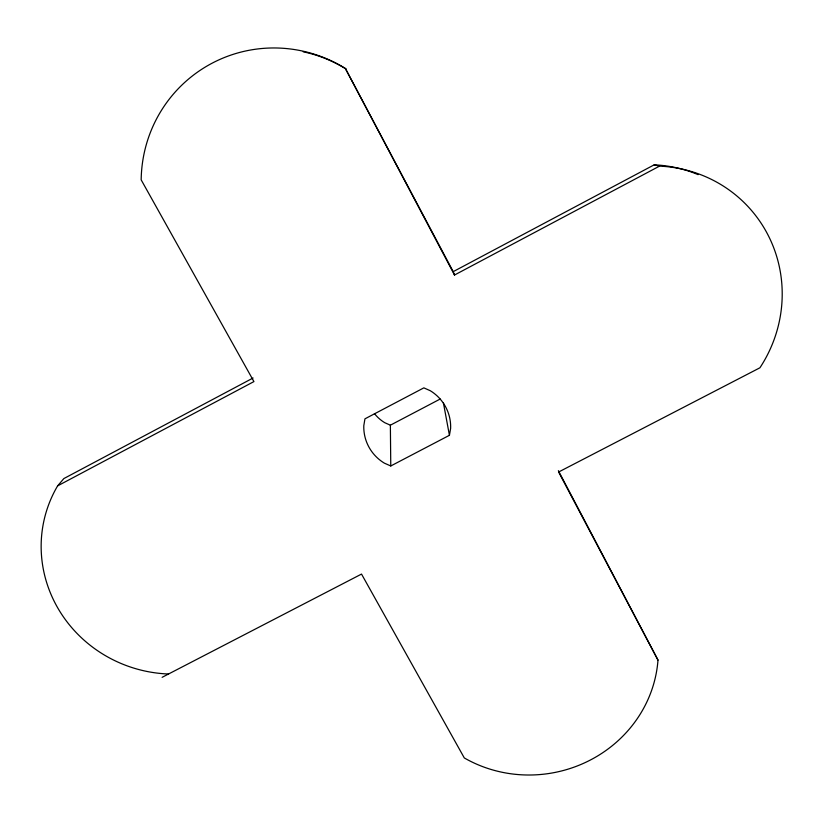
<?xml version="1.0" encoding="UTF-8"?>
<svg xmlns="http://www.w3.org/2000/svg" width="823" height="823" viewBox="0 0 823 823"><rect width="100%" height="100%" fill="white"/><g stroke="black" fill="none" stroke-linecap="round" stroke-linejoin="round"><path stroke-width="1.23" d="M449.43 435.305L450.623 428.444A43.444 42.59 -3.5 0 0 430.326 390.75L423.845 387.859L364.939 418.845L363.797 425.728A43.444 42.59 -3.5 0 0 384.331 463.133L390.771 465.972L449.43 435.305L443.402 402.828M168.54 674.006A129.767 124.304 16.6 0 1 57.61 485.879L63.844 478.575L253.083 378.004M162.131 677.319L361.523 574.073L464.306 757.942A127.277 121.187 -10.9 0 0 657.989 660.097L558.611 472.021L759.917 367.788A133.954 130.075 -41.4 0 0 659.501 166.133L454.512 275.026L453.216 271.641L654.182 164.837A131.361 127.647 -41.8 0 1 698.11 174.641M57.61 485.879L253.937 381.584L141.175 179.856A136.186 134.046 58.2 0 1 210.379 64.122A136.186 134.046 58.2 0 1 345.372 68.474L453.216 271.641M374.434 413.588A38.588 37.992 -3.5 0 0 384.65 422.652L390.369 425.193L440.212 399.021M654.182 164.837L659.501 166.133M558.364 470.663L657.989 660.097M345.372 68.474L454.512 275.026M390.369 425.193L390.771 465.972M303.203 51.808A133.532 131.443 58.7 0 1 346.195 69.091"/></g></svg>
